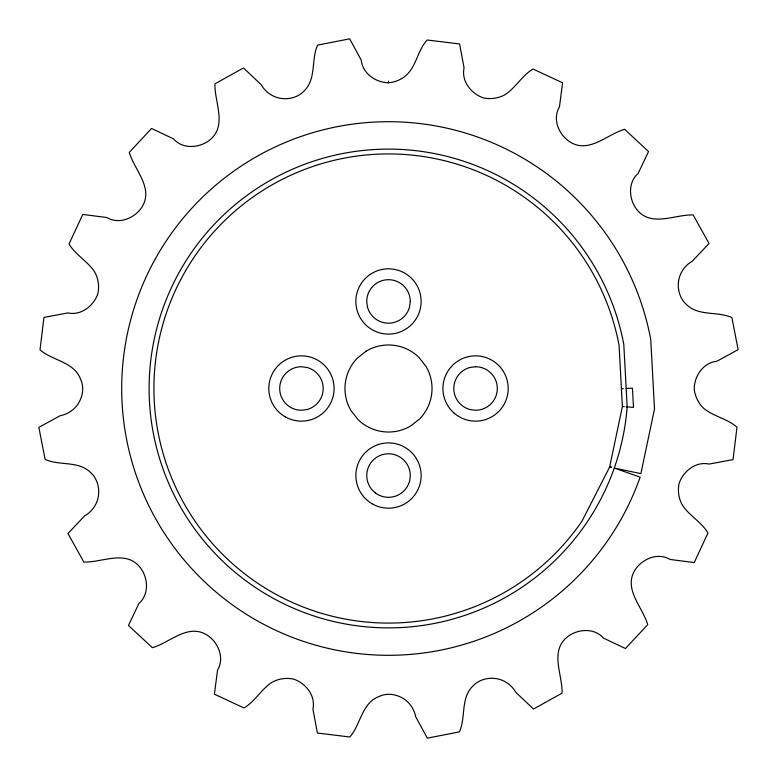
<?xml version="1.0" encoding="UTF-8"?>
<svg xmlns="http://www.w3.org/2000/svg" width="777" height="777" viewBox="0 0 777 777"><rect width="100%" height="100%" fill="white"/><g stroke="black" fill="none" stroke-linecap="round" stroke-linejoin="round"><path stroke-width="1.17" d="M609.624 467.055L622.387 406.517L619.075 345.377A234.576 234.576 0 0 0 287.16 176.942A234.576 234.576 0 0 0 210.373 541.142A234.576 234.576 0 0 0 582.041 521.046L609.624 467.055L611.48 467.443M388.5 82.799C394.959 82.284 401.223 79.623 406.138 75.388C416.579 65.86 417.589 50.398 427.175 40.006L459.595 43.959L464.073 67.871C461.082 81.177 471.386 94.007 483.576 97.941C490.792 99.407 498.494 98.339 504.943 94.745C515.714 87.791 521.785 75.777 532.964 69.017L562.587 82.789L559.45 106.915C552.379 118.687 558.401 133.819 568.91 141.259C588.344 154.633 606.652 134.499 624.621 129.293L648.533 151.544L638.102 173.524C627.738 182.537 628.787 198.786 636.489 209.11C650.825 227.836 674.465 214.345 693.162 214.947L709.032 243.502L692.317 261.179A27.749 27.749 0 0 0 679.992 275.573C676.33 285.344 678.564 297.61 686.567 304.623C698.669 316.482 717.511 311.023 731.885 317.589L738.15 349.65L716.792 361.295C703.204 362.616 694.162 376.272 694.22 389.141C695.056 396.455 698.455 403.448 703.865 408.469C713.801 416.559 727.107 418.618 736.994 427.175L733.041 459.595L709.129 464.073C695.823 461.082 682.993 471.386 679.059 483.576C677.593 490.792 678.661 498.494 682.255 504.943C689.209 515.714 701.223 521.785 707.983 532.964L694.211 562.587L670.085 559.45C658.313 552.379 643.181 558.401 635.741 568.91C622.367 588.344 642.501 606.652 647.707 624.621L625.456 648.533L603.476 638.102C594.463 627.738 578.214 628.787 567.89 636.489C549.164 650.825 562.655 674.465 562.053 693.162L533.498 709.032L515.821 692.317A27.749 27.749 0 0 0 501.427 679.992C491.656 676.33 479.39 678.564 472.377 686.567C460.518 698.669 465.977 717.511 459.411 731.885L427.35 738.15L415.705 716.792A27.681 27.681 0 0 0 405.934 700.388C398.504 694.56 387.878 692.21 379.089 696.483C361.664 702.981 360.761 724.591 349.825 736.994L317.404 733.041L312.927 709.129C315.918 695.823 305.614 682.993 293.424 679.059C286.208 677.593 278.506 678.661 272.057 682.255C261.286 689.209 255.215 701.223 244.036 707.983L214.413 694.211L217.55 670.085C224.621 658.313 218.599 643.181 208.09 635.741C188.656 622.367 170.348 642.501 152.379 647.707L128.467 625.456L138.898 603.476C149.262 594.463 148.213 578.214 140.511 567.89C126.175 549.164 102.535 562.655 83.838 562.053L67.968 533.498L84.683 515.821A27.749 27.749 0 0 0 97.008 501.427C100.67 491.656 98.436 479.39 90.433 472.377C78.331 460.518 59.489 465.977 45.115 459.411L38.85 427.35L60.208 415.705A27.681 27.681 0 0 0 76.612 405.934C82.44 398.504 84.79 387.878 80.517 379.089C74.019 361.664 52.409 360.761 40.006 349.825L43.959 317.404L67.871 312.927C81.177 315.918 94.007 305.614 97.941 293.424C99.407 286.208 98.339 278.506 94.745 272.057C87.791 261.286 75.777 255.215 69.017 244.036L82.789 214.413L106.915 217.55C118.687 224.621 133.819 218.599 141.259 208.09C154.633 188.656 134.499 170.348 129.293 152.379L151.544 128.467L173.524 138.898C182.537 149.262 198.786 148.213 209.11 140.511C227.836 126.175 214.345 102.535 214.947 83.838L243.502 67.968L261.179 84.683A27.749 27.749 0 0 0 275.573 97.008C285.344 100.67 297.61 98.436 304.623 90.433C316.482 78.331 311.023 59.489 317.589 45.115L349.65 38.85L361.295 60.208C362.587 73.582 375.835 82.527 388.5 82.799L388.5 81.109M621.425 388.753L623.319 388.655M626.184 388.5L632.449 388.16L633.488 407.371L626.213 406.818M622.387 406.517L624.3 406.662M609.751 466.443L611.548 467.142M410.266 301.447L409.518 307.08A21.766 21.766 0 0 1 367.482 307.08L366.734 301.447A21.766 21.766 0 0 1 388.5 279.691A21.766 21.766 0 0 1 410.266 301.447M654.506 408.993L640.879 473.64L614.286 468.036L640.141 477.146A266.793 266.793 0 0 1 219.133 594.648A266.793 266.793 0 0 1 252.71 158.848A266.793 266.793 0 0 1 650.747 339.452L654.506 408.993M366.2 351.117L357.284 358.168A43.522 43.522 0 0 0 351.117 410.8L358.168 419.716A43.522 43.522 0 0 0 410.8 425.883L419.716 418.832A43.522 43.522 0 0 0 425.883 366.2L418.832 357.284A43.522 43.522 0 0 0 366.2 351.117M475.553 366.734L469.92 367.482A21.766 21.766 0 0 0 469.92 409.518L475.553 410.266A21.766 21.766 0 0 0 497.309 388.5A21.766 21.766 0 0 0 475.553 366.734M307.08 409.518L301.447 410.266A21.766 21.766 0 0 1 279.691 388.5A21.766 21.766 0 0 1 301.447 366.734L307.08 367.482A21.766 21.766 0 0 1 307.08 409.518M627.175 406.886L623.805 344.493A239.384 239.384 0 0 0 249.164 193.842A239.384 239.384 0 0 0 270.969 597.047A239.384 239.384 0 0 0 627.175 406.886M453.768 412.81A32.644 32.644 0 0 0 507.498 395.202A32.644 32.644 0 0 0 465.384 357.478A32.644 32.644 0 0 0 453.768 412.81M285.13 416.773A32.644 32.644 0 0 0 334.091 388.5A32.644 32.644 0 0 0 285.13 360.227A32.644 32.644 0 0 0 285.13 416.773M372.183 503.817A32.644 32.644 0 0 0 421.144 475.553A32.644 32.644 0 0 0 372.183 447.28A32.644 32.644 0 0 0 372.183 503.817M365.413 324.533A32.644 32.644 0 0 0 420.027 309.897A32.644 32.644 0 0 0 380.05 269.92A32.644 32.644 0 0 0 365.413 324.533M375.378 492.909A21.766 21.766 0 0 0 410.101 478.234A21.766 21.766 0 0 0 380.021 455.507A21.766 21.766 0 0 0 375.378 492.909"/></g></svg>
